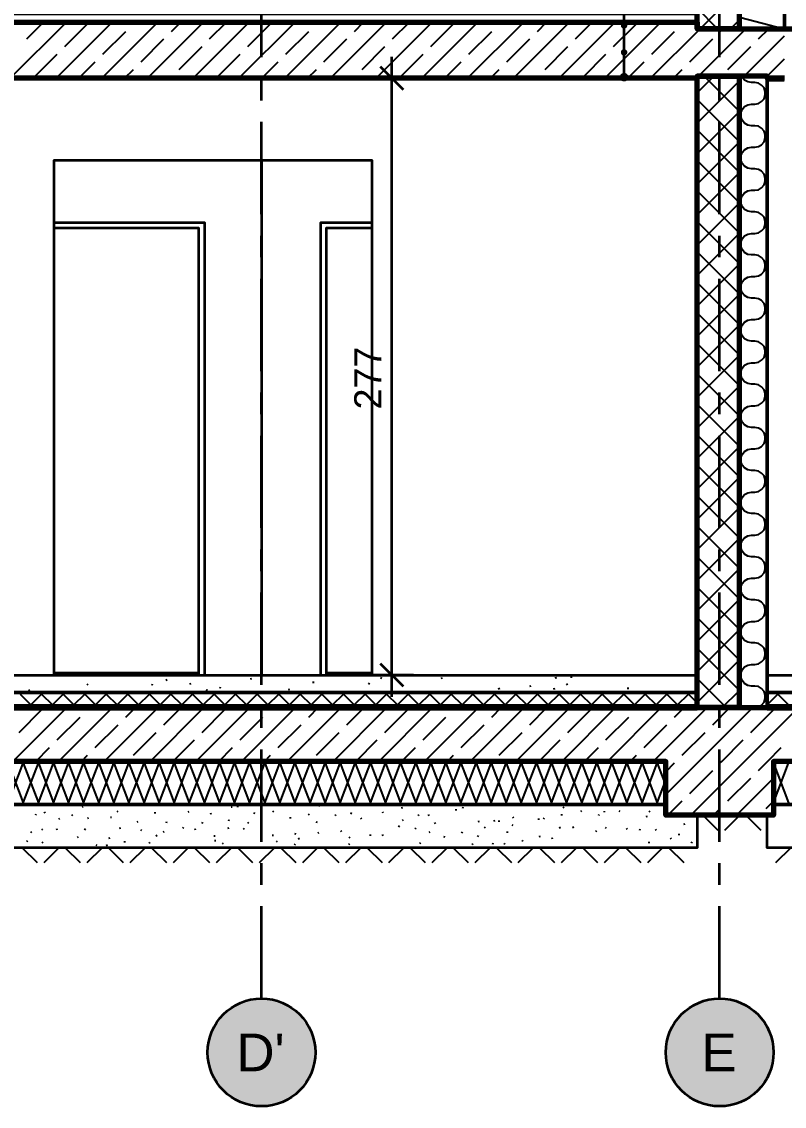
# Model space of a CAD drawing. Header units: metres. Extents: x -5.3 to 21.3, y -2 to 11.9.
# Drawn here: x 8.76 to 12.3, y -2 to 3.03 of the extents above; entities that cross this region are included whole.
import ezdxf

# ---------------------------------------------------------------- set-up
doc = ezdxf.new("R2010")
doc.units = ezdxf.units.M
doc.linetypes.add('PUNKTOWA', pattern=[10.5, 8.4, -1.05, 0, -1.05])
for name, color, linetype, lineweight in [('A-FUNDAMENTY', 7, 'Continuous', 50), ('A-IZOL-WODNA', 5, 'Continuous', 100), ('A-KRESKOWANIE', 8, 'Continuous', 18), ('A-OPISY', 2, 'Continuous', 25), ('A-OSIE', 1, 'PUNKTOWA', 25), ('A-SCIANY-IZOL', 4, 'Continuous', 35), ('A-SCIANY-KONSTR', 7, 'Continuous', 50), ('A-STROPY', 7, 'Continuous', 50), ('A-WARSTWY', 8, 'Continuous', 25), ('A-WIDOK', 7, 'Continuous', 25), ('A-WYMIARY', 1, 'Continuous', 25)]:
    doc.layers.add(name, color=color, linetype=linetype, lineweight=lineweight)
doc.styles.add('PL_ARIAL', font='arial.ttf')

msp = doc.modelspace()

# ---------------------------------------------------------------- hatches: boundary and pattern name
at = {"layer": 'A-OPISY', "true_color": 0x000000}
for points in [[(11.5716, 3.015), (11.5711, 3.0189), (11.5696, 3.0225), (11.5672, 3.0256), (11.5641, 3.028), (11.5605, 3.0295), (11.5566, 3.03), (11.5527, 3.0295), (11.5491, 3.028), (11.546, 3.0256), (11.5436, 3.0225), (11.5421, 3.0189), (11.5416, 3.015), (11.5421, 3.0111), (11.5436, 3.0075), (11.546, 3.0044), (11.5491, 3.002), (11.5527, 3.0005), (11.5566, 3), (11.5605, 3.0005), (11.5641, 3.002), (11.5672, 3.0044), (11.5696, 3.0075), (11.5711, 3.0111)], [(11.5716, 2.89), (11.5711, 2.8939), (11.5696, 2.8975), (11.5672, 2.9006), (11.5641, 2.903), (11.5605, 2.9045), (11.5566, 2.905), (11.5527, 2.9045), (11.5491, 2.903), (11.546, 2.9006), (11.5436, 2.8975), (11.5421, 2.8939), (11.5416, 2.89), (11.5421, 2.8861), (11.5436, 2.8825), (11.546, 2.8794), (11.5491, 2.877), (11.5527, 2.8755), (11.5566, 2.875), (11.5605, 2.8755), (11.5641, 2.877), (11.5672, 2.8794), (11.5696, 2.8825), (11.5711, 2.8861)], [(11.5766, 2.775), (11.5759, 2.7802), (11.5739, 2.785), (11.5707, 2.7891), (11.5666, 2.7923), (11.5618, 2.7943), (11.5566, 2.795), (11.5514, 2.7943), (11.5466, 2.7923), (11.5425, 2.7891), (11.5393, 2.785), (11.5373, 2.7802), (11.5366, 2.775), (11.5373, 2.7698), (11.5393, 2.765), (11.5425, 2.7609), (11.5466, 2.7577), (11.5514, 2.7557), (11.5566, 2.755), (11.5618, 2.7557), (11.5666, 2.7577), (11.5707, 2.7609), (11.5739, 2.765), (11.5759, 2.7698)]]:
    msp.add_hatch(color=7, dxfattribs=at).paths.add_polyline_path(points)
at = {"layer": 'A-OSIE', "true_color": 0xffffff}
for points in [[(10.125, -1.7502), (10.1229, -1.7176), (10.1165, -1.6855), (10.106, -1.6545), (10.0915, -1.6252), (10.0733, -1.598), (10.0518, -1.5734), (10.0272, -1.5519), (10, -1.5337), (9.9707, -1.5192), (9.9397, -1.5087), (9.9076, -1.5023), (9.875, -1.5002), (9.8424, -1.5023), (9.8103, -1.5087), (9.7793, -1.5192), (9.75, -1.5337), (9.7228, -1.5519), (9.6982, -1.5734), (9.6767, -1.598), (9.6585, -1.6252), (9.644, -1.6545), (9.6335, -1.6855), (9.6271, -1.7176), (9.625, -1.7502), (9.6271, -1.7828), (9.6335, -1.8149), (9.644, -1.8459), (9.6585, -1.8752), (9.6767, -1.9024), (9.6982, -1.927), (9.7228, -1.9485), (9.75, -1.9667), (9.7793, -1.9812), (9.8103, -1.9917), (9.8424, -1.9981), (9.875, -2.0002), (9.9076, -1.9981), (9.9397, -1.9917), (9.9707, -1.9812), (10, -1.9667), (10.0272, -1.9485), (10.0518, -1.927), (10.0733, -1.9024), (10.0915, -1.8752), (10.106, -1.8459), (10.1165, -1.8149), (10.1229, -1.7828)], [(12.25, -1.7502), (12.2479, -1.7176), (12.2415, -1.6855), (12.231, -1.6545), (12.2165, -1.6252), (12.1983, -1.598), (12.1768, -1.5734), (12.1522, -1.5519), (12.125, -1.5337), (12.0957, -1.5192), (12.0647, -1.5087), (12.0326, -1.5023), (12, -1.5002), (11.9674, -1.5023), (11.9353, -1.5087), (11.9043, -1.5192), (11.875, -1.5337), (11.8478, -1.5519), (11.8232, -1.5734), (11.8017, -1.598), (11.7835, -1.6252), (11.769, -1.6545), (11.7585, -1.6855), (11.7521, -1.7176), (11.75, -1.7502), (11.7521, -1.7828), (11.7585, -1.8149), (11.769, -1.8459), (11.7835, -1.8752), (11.8017, -1.9024), (11.8232, -1.927), (11.8478, -1.9485), (11.875, -1.9667), (11.9043, -1.9812), (11.9353, -1.9917), (11.9674, -1.9981), (12, -2.0002), (12.0326, -1.9981), (12.0647, -1.9917), (12.0957, -1.9812), (12.125, -1.9667), (12.1522, -1.9485), (12.1768, -1.927), (12.1983, -1.9024), (12.2165, -1.8752), (12.231, -1.8459), (12.2415, -1.8149), (12.2479, -1.7828)]]:
    msp.add_hatch(color=7, dxfattribs=at).paths.add_polyline_path(points)

# ---------------------------------------------------------------- linework, layer by layer
at = {"layer": 'A-FUNDAMENTY', "lineweight": 70, "ltscale": 0.05}
for points in [[(-0.1, -0.15), (18.475, -0.15)], [(18.075, -0.4), (12.25, -0.4), (12.25, -0.4), (12.25, -0.4), (12.25, -0.4), (12.25, -0.4), (12.25, -0.4), (12.25, -0.4), (12.25, -0.4), (12.25, -0.4), (12.25, -0.4), (12.25, -0.4), (12.25, -0.4), (12.25, -0.4), (12.25, -0.4), (12.25, -0.4), (12.25, -0.4), (12.25, -0.4), (12.25, -0.65), (12.25, -0.65), (12.25, -0.65), (11.75, -0.65), (11.75, -0.65), (11.75, -0.65), (11.75, -0.4), (11.75, -0.4), (11.75, -0.4), (11.75, -0.4), (11.75, -0.4), (11.75, -0.4), (11.75, -0.4), (11.75, -0.4), (11.75, -0.4), (11.75, -0.4), (11.75, -0.4), (11.75, -0.4), (11.75, -0.4), (11.75, -0.4), (11.75, -0.4), (11.75, -0.4), (11.75, -0.4), (0.3, -0.4)]]:
    msp.add_lwpolyline(points, dxfattribs=at)
at = {"layer": 'A-IZOL-WODNA', "lineweight": 140, "ltscale": 0.05}
for points in [[(0.105, -0.1475), (11.895, -0.1475)], [(12.22, -0.1475), (18.27, -0.1475)]]:
    msp.add_lwpolyline(points, dxfattribs=at)
at = {"layer": 'A-KRESKOWANIE', "lineweight": 25, "ltscale": 0.05}
for points in [[(11.9095, 3), (12.09, 3.1805)], [(11.9907, 3), (11.895, 3.0957)], [(8.7097, 2.77), (8.9697, 3.03)], [(8.7858, 2.9522), (8.8636, 3.03)], [(8.9218, 2.77), (9.1818, 3.03)], [(8.9626, 2.9168), (9.0686, 3.0229)], [(9.134, 2.77), (9.394, 3.03)], [(9.2808, 3.0229), (9.2879, 3.03)], [(9.3461, 2.77), (9.6061, 3.03)], [(9.4576, 2.9875), (9.5, 3.03)], [(9.5582, 2.77), (9.8182, 3.03)], [(9.6343, 2.9522), (9.7122, 3.03)], [(9.7704, 2.77), (10.0304, 3.03)], [(9.8111, 2.9168), (9.9172, 3.0229)], [(9.9825, 2.77), (10.2425, 3.03)], [(10.1293, 3.0229), (10.1364, 3.03)], [(10.1946, 2.77), (10.4546, 3.03)], [(10.3061, 2.9875), (10.3486, 3.03)], [(10.4068, 2.77), (10.6668, 3.03)], [(10.4829, 2.9522), (10.5607, 3.03)], [(10.6189, 2.77), (10.8789, 3.03)], [(10.6596, 2.9168), (10.7657, 3.0229)], [(10.831, 2.77), (11.091, 3.03)], [(10.9778, 3.0229), (10.985, 3.03)], [(11.0431, 2.77), (11.3031, 3.03)], [(11.1546, 2.9875), (11.1971, 3.03)], [(11.2553, 2.77), (11.5153, 3.03)], [(11.3314, 2.9522), (11.4092, 3.03)], [(11.4674, 2.77), (11.7274, 3.03)], [(11.5082, 2.9168), (11.6142, 3.0229)], [(11.8264, 3.0229), (11.8335, 3.03)], [(12.051, 3), (12.09, 3.039)], [(12.2925, 3), (12.0975, 3.05)], [(9.1394, 2.8815), (9.2454, 2.9875)], [(9.9879, 2.8815), (10.0939, 2.9875)], [(10.8364, 2.8815), (10.9425, 2.9875)], [(11.6795, 2.77), (11.9095, 3)], [(11.6849, 2.8815), (11.791, 2.9875)], [(11.9017, 2.78), (12.1217, 3)], [(12.0031, 2.9875), (12.0156, 3)], [(12.1799, 2.9522), (12.2277, 3)], [(9.3161, 2.8461), (9.4222, 2.9522)], [(10.1647, 2.8461), (10.2707, 2.9522)], [(11.0132, 2.8461), (11.1193, 2.9522)], [(11.8617, 2.8461), (11.9678, 2.9522)], [(12.1138, 2.78), (12.3, 2.9662)], [(8.8212, 2.7754), (8.9272, 2.8815)], [(9.4929, 2.8107), (9.599, 2.9168)], [(9.6697, 2.7754), (9.7758, 2.8815)], [(10.3414, 2.8107), (10.4475, 2.9168)], [(10.5182, 2.7754), (10.6243, 2.8815)], [(11.19, 2.8107), (11.296, 2.9168)], [(11.3667, 2.7754), (11.4728, 2.8815)], [(12.0385, 2.8107), (12.1446, 2.9168)], [(9.0279, 2.77), (9.104, 2.8461)], [(9.8764, 2.77), (9.9525, 2.8461)], [(10.725, 2.77), (10.8011, 2.8461)], [(11.5735, 2.77), (11.6496, 2.8461)], [(12.2199, 2.78), (12.3, 2.8601)], [(9.24, 2.77), (9.2808, 2.8107)], [(9.4522, 2.77), (9.4576, 2.7754)], [(10.0886, 2.77), (10.1293, 2.8107)], [(10.3007, 2.77), (10.3061, 2.7754)], [(10.9371, 2.77), (10.9778, 2.8107)], [(11.1492, 2.77), (11.1546, 2.7754)], [(11.7856, 2.77), (11.8264, 2.8107)], [(11.8917, 2.77), (11.895, 2.7733)], [(11.895, 2.7026), (11.9724, 2.78)], [(12.09, 2.6178), (11.9278, 2.78)], [(12.09, 2.7592), (12.0692, 2.78)], [(12.1475, -0.15), (12.1475, -0.15), (12.1625, -0.15), (12.1796, -0.147), (12.1946, -0.1383), (12.2058, -0.125), (12.2117, -0.1087), (12.2117, -0.0913), (12.2058, -0.075), (12.1946, -0.0617), (12.1796, -0.053), (12.1625, -0.05), (12.1475, -0.05), (12.1304, -0.047), (12.1154, -0.0383), (12.1042, -0.025), (12.0983, -0.0087), (12.0983, 0.0087), (12.1042, 0.025), (12.1154, 0.0383), (12.1304, 0.047), (12.1475, 0.05), (12.1625, 0.05), (12.1796, 0.053), (12.1946, 0.0617), (12.2058, 0.075), (12.2117, 0.0913), (12.2117, 0.1087), (12.2058, 0.125), (12.1946, 0.1383), (12.1796, 0.147), (12.1625, 0.15), (12.1475, 0.15), (12.1304, 0.153), (12.1154, 0.1617), (12.1042, 0.175), (12.0983, 0.1913), (12.0983, 0.2087), (12.1042, 0.225), (12.1154, 0.2383), (12.1304, 0.247), (12.1475, 0.25), (12.1625, 0.25), (12.1796, 0.253), (12.1946, 0.2617), (12.2058, 0.275), (12.2117, 0.2913), (12.2117, 0.3087), (12.2058, 0.325), (12.1946, 0.3383), (12.1796, 0.347), (12.1625, 0.35), (12.1625, 0.35), (12.1475, 0.35), (12.1304, 0.353), (12.1154, 0.3617), (12.1042, 0.375), (12.0983, 0.3913), (12.0983, 0.4087), (12.1042, 0.425), (12.1154, 0.4383), (12.1304, 0.447), (12.1475, 0.45), (12.1475, 0.45), (12.1625, 0.45), (12.1796, 0.453), (12.1946, 0.4617), (12.2058, 0.475), (12.2117, 0.4913), (12.2117, 0.5087), (12.2058, 0.525), (12.1946, 0.5383), (12.1796, 0.547), (12.1625, 0.55), (12.1625, 0.55), (12.1475, 0.55), (12.1304, 0.553), (12.1154, 0.5617), (12.1042, 0.575), (12.0983, 0.5913), (12.0983, 0.6087), (12.1042, 0.625), (12.1154, 0.6383), (12.1304, 0.647), (12.1475, 0.65), (12.1475, 0.65), (12.1625, 0.65), (12.1796, 0.653), (12.1946, 0.6617), (12.2058, 0.675), (12.2117, 0.6913), (12.2117, 0.7087), (12.2058, 0.725), (12.1946, 0.7383), (12.1796, 0.747), (12.1625, 0.75), (12.1625, 0.75), (12.1475, 0.75), (12.1304, 0.753), (12.1154, 0.7617), (12.1042, 0.775), (12.0983, 0.7913), (12.0983, 0.8087), (12.1042, 0.825), (12.1154, 0.8383), (12.1304, 0.847), (12.1475, 0.85), (12.1625, 0.85), (12.1796, 0.853), (12.1946, 0.8617), (12.2058, 0.875), (12.2117, 0.8913), (12.2117, 0.9087), (12.2058, 0.925), (12.1946, 0.9383), (12.1796, 0.947), (12.1625, 0.95), (12.1475, 0.95), (12.1304, 0.953), (12.1154, 0.9617), (12.1042, 0.975), (12.0983, 0.9913), (12.0983, 1.0087), (12.1042, 1.025), (12.1154, 1.0383), (12.1304, 1.047), (12.1475, 1.05), (12.1625, 1.05), (12.1796, 1.053), (12.1946, 1.0617), (12.2058, 1.075), (12.2117, 1.0913), (12.2117, 1.1087), (12.2058, 1.125), (12.1946, 1.1383), (12.1796, 1.147), (12.1625, 1.15), (12.1475, 1.15), (12.1304, 1.153), (12.1154, 1.1617), (12.1042, 1.175), (12.0983, 1.1913), (12.0983, 1.2087), (12.1042, 1.225), (12.1154, 1.2383), (12.1304, 1.247), (12.1475, 1.25), (12.1625, 1.25), (12.1796, 1.253), (12.1946, 1.2617), (12.2058, 1.275), (12.2117, 1.2913), (12.2117, 1.3087), (12.2058, 1.325), (12.1946, 1.3383), (12.1796, 1.347), (12.1625, 1.35), (12.1475, 1.35), (12.1304, 1.353), (12.1154, 1.3617), (12.1042, 1.375), (12.0983, 1.3913), (12.0983, 1.4087), (12.1042, 1.425), (12.1154, 1.4383), (12.1304, 1.447), (12.1475, 1.45), (12.1625, 1.45), (12.1796, 1.453), (12.1946, 1.4617), (12.2058, 1.475), (12.2117, 1.4913), (12.2117, 1.5087), (12.2058, 1.525), (12.1946, 1.5383), (12.1796, 1.547), (12.1625, 1.55), (12.1475, 1.55), (12.1304, 1.553), (12.1154, 1.5617), (12.1042, 1.575), (12.0983, 1.5913), (12.0983, 1.6087), (12.1042, 1.625), (12.1154, 1.6383), (12.1304, 1.647), (12.1475, 1.65), (12.1625, 1.65), (12.1796, 1.653), (12.1946, 1.6617), (12.2058, 1.675), (12.2117, 1.6913), (12.2117, 1.7087), (12.2058, 1.725), (12.1946, 1.7383), (12.1796, 1.747), (12.1625, 1.75), (12.1625, 1.75), (12.1475, 1.75), (12.1304, 1.753), (12.1154, 1.7617), (12.1042, 1.775), (12.0983, 1.7913), (12.0983, 1.8087), (12.1042, 1.825), (12.1154, 1.8383), (12.1304, 1.847), (12.1475, 1.85), (12.1625, 1.85), (12.1796, 1.853), (12.1946, 1.8617), (12.2058, 1.875), (12.2117, 1.8913), (12.2117, 1.9087), (12.2058, 1.925), (12.1946, 1.9383), (12.1796, 1.947), (12.1625, 1.95), (12.1625, 1.95), (12.1475, 1.95), (12.1304, 1.953), (12.1154, 1.9617), (12.1042, 1.975), (12.0983, 1.9913), (12.0983, 2.0087), (12.1042, 2.025), (12.1154, 2.0383), (12.1304, 2.047), (12.1475, 2.05), (12.1625, 2.05), (12.1796, 2.053), (12.1946, 2.0617), (12.2058, 2.075), (12.2117, 2.0913), (12.2117, 2.1087), (12.2058, 2.125), (12.1946, 2.1383), (12.1796, 2.147), (12.1625, 2.15), (12.1475, 2.15), (12.1304, 2.153), (12.1154, 2.1617), (12.1042, 2.175), (12.0983, 2.1913), (12.0983, 2.2087), (12.1042, 2.225), (12.1154, 2.2383), (12.1304, 2.247), (12.1475, 2.25), (12.1475, 2.25), (12.1625, 2.25), (12.1796, 2.253), (12.1946, 2.2617), (12.2058, 2.275), (12.2117, 2.2913), (12.2117, 2.3087), (12.2058, 2.325), (12.1946, 2.3383), (12.1796, 2.347), (12.1625, 2.35), (12.1475, 2.35), (12.1304, 2.353), (12.1154, 2.3617), (12.1042, 2.375), (12.0983, 2.3913), (12.0983, 2.4087), (12.1042, 2.425), (12.1154, 2.4383), (12.1304, 2.447), (12.1475, 2.45), (12.1625, 2.45), (12.1796, 2.453), (12.1946, 2.4617), (12.2058, 2.475), (12.2117, 2.4913), (12.2117, 2.5087), (12.2058, 2.525), (12.1946, 2.5383), (12.1796, 2.547), (12.1625, 2.55), (12.1475, 2.55), (12.1304, 2.553), (12.1154, 2.5617), (12.1042, 2.575), (12.0983, 2.5913), (12.0983, 2.6087), (12.1042, 2.625), (12.1154, 2.6383), (12.1304, 2.647), (12.1475, 2.65), (12.1625, 2.65), (12.1796, 2.653), (12.1946, 2.6617), (12.2058, 2.675), (12.2117, 2.6913), (12.2117, 2.7087), (12.2058, 2.725), (12.1946, 2.7383), (12.1796, 2.747), (12.1625, 2.75), (12.1475, 2.75), (12.1304, 2.753), (12.1154, 2.7617), (12.1042, 2.775), (12.1024, 2.78)], [(11.895, 2.5612), (12.09, 2.7562)], [(12.09, 2.4764), (11.895, 2.6714)], [(11.895, 2.4198), (12.09, 2.6148)], [(12.09, 2.335), (11.895, 2.53)], [(11.895, 2.2783), (12.09, 2.4733)], [(12.09, 2.1936), (11.895, 2.3886)], [(11.895, 2.1369), (12.09, 2.3319)], [(12.09, 2.0521), (11.895, 2.2471)], [(11.895, 1.9955), (12.09, 2.1905)], [(12.09, 1.9107), (11.895, 2.1057)], [(11.895, 1.8541), (12.09, 2.0491)], [(12.09, 1.7693), (11.895, 1.9643)], [(11.895, 1.7127), (12.09, 1.9077)], [(12.09, 1.6279), (11.895, 1.8229)], [(11.895, 1.5712), (12.09, 1.7662)], [(12.09, 1.4865), (11.895, 1.6815)], [(11.895, 1.4298), (12.09, 1.6248)], [(12.09, 1.345), (11.895, 1.54)], [(11.895, 1.2884), (12.09, 1.4834)], [(12.09, 1.2036), (11.895, 1.3986)], [(11.895, 1.147), (12.09, 1.342)], [(12.09, 1.0622), (11.895, 1.2572)], [(11.895, 1.0056), (12.09, 1.2006)], [(12.09, 0.9208), (11.895, 1.1158)], [(11.895, 0.8641), (12.09, 1.0591)], [(12.09, 0.7793), (11.895, 0.9743)], [(11.895, 0.7227), (12.09, 0.9177)], [(12.09, 0.6379), (11.895, 0.8329)], [(11.895, 0.5813), (12.09, 0.7763)], [(12.09, 0.4965), (11.895, 0.6915)], [(11.895, 0.4399), (12.09, 0.6349)], [(12.09, 0.3551), (11.895, 0.5501)], [(11.895, 0.2984), (12.09, 0.4934)], [(12.09, 0.2137), (11.895, 0.4087)], [(11.895, 0.157), (12.09, 0.352)], [(12.09, 0.0722), (11.895, 0.2672)], [(11.895, 0.0156), (12.09, 0.2106)], [(12.09, -0.0692), (11.895, 0.1258)], [(11.895, -0.1258), (12.09, 0.0692)], [(9.0661, -0.0444), (9.0709, -0.0394)], [(9.3674, -0.0461), (9.3695, -0.0394)], [(9.4317, -0.0226), (9.4377, -0.0191)], [(9.542, -0.0404), (9.5488, -0.0387)], [(9.8234, -0.0163), (9.8303, -0.0155)], [(10.1164, -0.0361), (10.1165, -0.0291)], [(10.3716, -0.0409), (10.3765, -0.036)], [(10.433, -0.0157), (10.4271, -0.012)], [(10.7081, -0.0139), (10.7146, -0.0113)], [(11.1192, -0.0514), (11.1259, -0.0494)], [(11.2414, -0.016), (11.2407, -0.009)], [(11.2941, -0.0458), (11.2902, -0.04)], [(11.3085, -0.008), (11.3154, -0.0071)], [(12.0294, -0.15), (11.895, -0.0156)], [(8.755, -0.0875), (8.805, -0.1375), (8.855, -0.0875), (8.905, -0.1375), (8.955, -0.0875), (9.005, -0.1375), (9.055, -0.0875), (9.105, -0.1375), (9.155, -0.0875), (9.205, -0.1375), (9.255, -0.0875), (9.305, -0.1375), (9.355, -0.0875), (9.405, -0.1375), (9.455, -0.0875), (9.505, -0.1375), (9.555, -0.0875), (9.605, -0.1375), (9.655, -0.0875), (9.705, -0.1375), (9.755, -0.0875), (9.805, -0.1375), (9.855, -0.0875), (9.905, -0.1375), (9.955, -0.0875), (10.005, -0.1375), (10.055, -0.0875), (10.105, -0.1375), (10.155, -0.0875), (10.205, -0.1375), (10.255, -0.0875), (10.305, -0.1375), (10.355, -0.0875), (10.405, -0.1375), (10.455, -0.0875), (10.505, -0.1375), (10.555, -0.0875), (10.605, -0.1375), (10.655, -0.0875), (10.705, -0.1375), (10.755, -0.0875), (10.805, -0.1375), (10.855, -0.0875), (10.905, -0.1375), (10.955, -0.0875), (11.005, -0.1375), (11.055, -0.0875), (11.105, -0.1375), (11.155, -0.0875), (11.205, -0.1375), (11.255, -0.0875), (11.305, -0.1375), (11.355, -0.0875), (11.405, -0.1375), (11.455, -0.0875), (11.505, -0.1375), (11.555, -0.0875), (11.605, -0.1375), (11.655, -0.0875), (11.705, -0.1375), (11.755, -0.0875), (11.805, -0.1375), (11.855, -0.0875), (11.895, -0.1275)], [(8.7964, -0.0715), (8.8007, -0.066)], [(9.6218, -0.0708), (9.6226, -0.0639)], [(9.6832, -0.0598), (9.6854, -0.0532)], [(9.9999, -0.0664), (10.0066, -0.0643)], [(10.9785, -0.0655), (10.9759, -0.059)], [(11.2293, -0.0625), (11.2363, -0.0618)], [(11.5786, -0.0619), (11.5717, -0.0611)], [(12.0122, -0.15), (12.09, -0.0722)], [(12.22, -0.1375), (12.22, -0.1375), (12.27, -0.0875), (12.32, -0.1375)], [(8.7217, -0.4), (8.9717, -0.15)], [(8.9338, -0.4), (9.1838, -0.15)], [(9.0686, -0.1591), (9.0777, -0.15)], [(9.1459, -0.4), (9.3959, -0.15)], [(9.2454, -0.1945), (9.2899, -0.15)], [(9.3581, -0.4), (9.6081, -0.15)], [(9.4222, -0.2298), (9.502, -0.15)], [(9.5702, -0.4), (9.8202, -0.15)], [(9.7823, -0.4), (10.0323, -0.15)], [(9.9172, -0.1591), (9.9263, -0.15)], [(9.9945, -0.4), (10.2445, -0.15)], [(10.0939, -0.1945), (10.1384, -0.15)], [(10.2066, -0.4), (10.4566, -0.15)], [(10.2707, -0.2298), (10.3505, -0.15)], [(10.4187, -0.4), (10.6687, -0.15)], [(10.6309, -0.4), (10.8809, -0.15)], [(10.7657, -0.1591), (10.7748, -0.15)], [(10.843, -0.4), (11.093, -0.15)], [(10.9425, -0.1945), (10.9869, -0.15)], [(11.0551, -0.4), (11.3051, -0.15)], [(11.1193, -0.2298), (11.1991, -0.15)], [(11.2673, -0.4), (11.5173, -0.15)], [(11.4794, -0.4), (11.7294, -0.15)], [(11.6142, -0.1591), (11.6233, -0.15)], [(11.6915, -0.4), (11.9415, -0.15)], [(11.791, -0.1945), (11.8355, -0.15)], [(11.9037, -0.4), (12.1537, -0.15)], [(11.9678, -0.2298), (12.0476, -0.15)], [(12.1158, -0.4), (12.3658, -0.15)], [(8.7504, -0.2652), (8.8565, -0.1591)], [(8.9272, -0.3005), (9.0333, -0.1945)], [(9.599, -0.2652), (9.705, -0.1591)], [(9.7758, -0.3005), (9.8818, -0.1945)], [(10.4475, -0.2652), (10.5536, -0.1591)], [(10.6243, -0.3005), (10.7303, -0.1945)], [(11.296, -0.2652), (11.4021, -0.1591)], [(11.4728, -0.3005), (11.5789, -0.1945)], [(12.1446, -0.2652), (12.2506, -0.1591)], [(9.104, -0.3359), (9.2101, -0.2298)], [(9.9525, -0.3359), (10.0586, -0.2298)], [(10.8011, -0.3359), (10.9071, -0.2298)], [(11.6496, -0.3359), (11.7557, -0.2298)], [(9.2808, -0.3712), (9.3868, -0.2652)], [(9.4641, -0.4), (9.5636, -0.3005)], [(10.1293, -0.3712), (10.2354, -0.2652)], [(10.3127, -0.4), (10.4121, -0.3005)], [(10.9778, -0.3712), (11.0839, -0.2652)], [(11.1612, -0.4), (11.2607, -0.3005)], [(11.8264, -0.3712), (11.9324, -0.2652)], [(12.0097, -0.4), (12.1092, -0.3005)], [(8.8277, -0.4), (8.8919, -0.3359)], [(9.6763, -0.4), (9.7404, -0.3359)], [(10.5248, -0.4), (10.5889, -0.3359)], [(11.3733, -0.4), (11.4375, -0.3359)], [(12.2219, -0.4), (12.286, -0.3359)], [(9.0399, -0.4), (9.0686, -0.3712)], [(9.8884, -0.4), (9.9172, -0.3712)], [(10.7369, -0.4), (10.7657, -0.3712)], [(11.5855, -0.4), (11.6142, -0.3712)], [(11.75, -0.5537), (11.9037, -0.4)], [(11.8658, -0.65), (12.1158, -0.4)], [(12.0031, -0.4066), (12.0097, -0.4)], [(12.1799, -0.4419), (12.2219, -0.4)], [(8.7, -0.5927), (8.77, -0.4075), (8.84, -0.5927), (8.91, -0.4075), (8.98, -0.5927), (9.05, -0.4075), (9.12, -0.5927), (9.19, -0.4075), (9.26, -0.5927), (9.33, -0.4075), (9.4, -0.5927), (9.47, -0.4075), (9.54, -0.5927), (9.61, -0.4075), (9.68, -0.5927), (9.75, -0.4075), (9.82, -0.5927), (9.89, -0.4075), (9.96, -0.5927), (10.03, -0.4075), (10.1, -0.5927), (10.17, -0.4075), (10.24, -0.5927), (10.31, -0.4075), (10.38, -0.5927), (10.45, -0.4075), (10.52, -0.5927), (10.59, -0.4075), (10.66, -0.5927), (10.73, -0.4075), (10.8, -0.5927), (10.87, -0.4075), (10.94, -0.5927), (11.01, -0.4075), (11.08, -0.5927), (11.15, -0.4075), (11.22, -0.5927), (11.29, -0.4075), (11.36, -0.5927), (11.43, -0.4075), (11.5, -0.5927), (11.57, -0.4075), (11.64, -0.5927), (11.71, -0.4075), (11.75, -0.5133)], [(8.7, -0.4075), (8.77, -0.5927), (8.84, -0.4075), (8.91, -0.5927), (8.98, -0.4075), (9.05, -0.5927), (9.12, -0.4075), (9.19, -0.5927), (9.26, -0.4075), (9.33, -0.5927), (9.4, -0.4075), (9.47, -0.5927), (9.54, -0.4075), (9.61, -0.5927), (9.68, -0.4075), (9.75, -0.5927), (9.82, -0.4075), (9.89, -0.5927), (9.96, -0.4075), (10.03, -0.5927), (10.1, -0.4075), (10.17, -0.5927), (10.24, -0.4075), (10.31, -0.5927), (10.38, -0.4075), (10.45, -0.5927), (10.52, -0.4075), (10.59, -0.5927), (10.66, -0.4075), (10.73, -0.5927), (10.8, -0.4075), (10.87, -0.5927), (10.94, -0.4075), (11.01, -0.5927), (11.08, -0.4075), (11.15, -0.5927), (11.22, -0.4075), (11.29, -0.5927), (11.36, -0.4075), (11.43, -0.5927), (11.5, -0.4075), (11.57, -0.5927), (11.64, -0.4075), (11.71, -0.5927), (11.75, -0.4869)], [(11.75, -0.4476), (11.791, -0.4066)], [(11.8617, -0.548), (11.9678, -0.4419)], [(12.25, -0.5927), (12.32, -0.4075)], [(12.25, -0.4075), (12.32, -0.5927)], [(12.0385, -0.5834), (12.1446, -0.4773)], [(12.0779, -0.65), (12.25, -0.4779)], [(10.1415, -0.6097), (10.142, -0.6037)], [(11.7597, -0.65), (11.8264, -0.5834)], [(12.2153, -0.6187), (12.25, -0.584)], [(8.8281, -0.6498), (8.8305, -0.6443)], [(8.8713, -0.6396), (8.8688, -0.6342)], [(8.9959, -0.6505), (8.9996, -0.6458)], [(9.0441, -0.6128), (9.0481, -0.6083)], [(9.2057, -0.6345), (9.2105, -0.6308)], [(9.3818, -0.6412), (9.3811, -0.6352)], [(9.5345, -0.6348), (9.54, -0.6325)], [(9.6415, -0.6462), (9.6395, -0.6405)], [(9.7393, -0.6128), (9.7335, -0.6115)], [(9.7653, -0.6126), (9.7653, -0.6066)], [(9.8455, -0.6411), (9.8396, -0.6399)], [(9.928, -0.6339), (9.9324, -0.6297)], [(10.098, -0.6486), (10.0936, -0.6446)], [(10.2162, -0.6501), (10.2203, -0.6457)], [(10.2934, -0.6433), (10.2885, -0.6399)], [(10.44, -0.6392), (10.4382, -0.6335)], [(10.5246, -0.6158), (10.5302, -0.6136)], [(10.602, -0.6508), (10.6054, -0.6459)], [(10.6523, -0.6519), (10.65, -0.6464)], [(10.7776, -0.6279), (10.7773, -0.6219)], [(10.8087, -0.6165), (10.8103, -0.6107)], [(11.2685, -0.6513), (11.2682, -0.6453)], [(11.2743, -0.6156), (11.2782, -0.6111)], [(11.356, -0.6327), (11.3611, -0.6296)], [(11.4397, -0.6512), (11.4415, -0.6455)], [(11.4662, -0.6361), (11.4662, -0.6301)], [(11.5388, -0.6323), (11.5341, -0.6287)], [(11.6591, -0.6561), (11.6646, -0.6538)], [(11.6727, -0.6341), (11.6771, -0.6299)], [(11.9929, -0.7207), (11.9221, -0.65)], [(11.9719, -0.65), (12.0031, -0.6187)], [(12.0929, -0.65), (12.0221, -0.7207)], [(12.1929, -0.7207), (12.1221, -0.65)], [(8.9346, -0.6671), (8.9402, -0.6649)], [(9.0673, -0.6627), (9.0732, -0.6623)], [(9.1797, -0.6606), (9.1738, -0.6601)], [(9.2977, -0.6821), (9.3029, -0.679)], [(9.4348, -0.6852), (9.4354, -0.6792)], [(9.5999, -0.6877), (9.6029, -0.6825)], [(9.7235, -0.6754), (9.7257, -0.6698)], [(9.8157, -0.6876), (9.8116, -0.6832)], [(10.0096, -0.6653), (10.0091, -0.6593)], [(10.1341, -0.6826), (10.1283, -0.6814)], [(10.3395, -0.6686), (10.3358, -0.6639)], [(10.5159, -0.7028), (10.5111, -0.6992)], [(10.5285, -0.6742), (10.5336, -0.6709)], [(10.6821, -0.6888), (10.6794, -0.6835)], [(10.8804, -0.6779), (10.8863, -0.6766)], [(10.9098, -0.7081), (10.9138, -0.7036)], [(10.9531, -0.675), (10.9589, -0.6737)], [(10.9775, -0.6802), (10.977, -0.6742)], [(11.0424, -0.6979), (11.0377, -0.6943)], [(11.0443, -0.6633), (11.04, -0.6591)], [(11.1619, -0.6715), (11.1613, -0.6655)], [(11.1824, -0.6664), (11.1857, -0.6614)], [(11.3181, -0.7061), (11.3232, -0.7029)], [(11.7723, -0.6578), (11.7674, -0.6543)], [(11.8338, -0.6904), (11.8398, -0.6898)], [(8.8044, -0.7292), (8.809, -0.7254)], [(8.8553, -0.7167), (8.8607, -0.7141)], [(8.9274, -0.7184), (8.9254, -0.7128)], [(9.0209, -0.753), (9.0257, -0.7494)], [(9.0594, -0.7168), (9.0546, -0.7132)], [(9.1674, -0.7555), (9.1732, -0.7542)], [(9.2168, -0.709), (9.2226, -0.7074)], [(9.3203, -0.7199), (9.3147, -0.7177)], [(9.3847, -0.7448), (9.3903, -0.7427)], [(9.4182, -0.726), (9.424, -0.7244)], [(9.5107, -0.7102), (9.5137, -0.705)], [(9.5681, -0.7188), (9.5667, -0.7129)], [(9.6542, -0.7458), (9.6602, -0.7451)], [(9.7187, -0.7103), (9.7245, -0.7088)], [(9.7922, -0.7135), (9.7965, -0.7094)], [(9.9305, -0.7443), (9.9246, -0.7432)], [(10.0353, -0.7378), (10.0296, -0.7359)], [(10.1356, -0.7312), (10.1414, -0.7296)], [(10.2467, -0.7271), (10.2435, -0.7221)], [(10.2822, -0.7537), (10.2869, -0.7499)], [(10.3808, -0.7446), (10.381, -0.7386)], [(10.44, -0.7448), (10.4369, -0.7396)], [(10.5878, -0.7124), (10.5913, -0.7076)], [(10.6526, -0.7293), (10.6577, -0.7261)], [(10.7267, -0.752), (10.7211, -0.7498)], [(10.8048, -0.7329), (10.8066, -0.7272)], [(10.8789, -0.7493), (10.8812, -0.7438)], [(11.0157, -0.731), (11.0152, -0.725)], [(11.1631, -0.7476), (11.1688, -0.746)], [(11.225, -0.7604), (11.2229, -0.7548)], [(11.2563, -0.7075), (11.2618, -0.705)], [(11.4255, -0.7256), (11.4295, -0.7211)], [(11.4749, -0.7103), (11.4706, -0.7062)], [(11.5709, -0.7162), (11.5673, -0.7115)], [(11.6299, -0.7182), (11.6318, -0.7125)], [(11.7048, -0.7204), (11.7018, -0.7152)], [(11.8116, -0.7415), (11.8114, -0.7355)], [(8.8354, -0.8709), (8.7646, -0.8002)], [(8.7867, -0.7721), (8.7898, -0.767)], [(8.8622, -0.7786), (8.8575, -0.7748)], [(8.9354, -0.8002), (8.8646, -0.8709)], [(9.0354, -0.8709), (8.9646, -0.8002)], [(9.1354, -0.8002), (9.0646, -0.8709)], [(9.1133, -0.7904), (9.1083, -0.787)], [(9.1544, -0.7893), (9.16, -0.7871)], [(9.2354, -0.8709), (9.1646, -0.8002)], [(9.2412, -0.7754), (9.2408, -0.7695)], [(9.3354, -0.8002), (9.2646, -0.8709)], [(9.3532, -0.7788), (9.3566, -0.7739)], [(9.4354, -0.8709), (9.3646, -0.8002)], [(9.5354, -0.8002), (9.4646, -0.8709)], [(9.6354, -0.8709), (9.5646, -0.8002)], [(9.6626, -0.7689), (9.6567, -0.7679)], [(9.7354, -0.8002), (9.6646, -0.8709)], [(9.6994, -0.7821), (9.6943, -0.779)], [(9.8354, -0.8709), (9.7646, -0.8002)], [(9.9354, -0.8002), (9.8646, -0.8709)], [(9.8756, -0.7579), (9.8699, -0.756)], [(9.9452, -0.7732), (9.9499, -0.7695)], [(10.0354, -0.8709), (9.9646, -0.8002)], [(10.0281, -0.7865), (10.0315, -0.7816)], [(10.0457, -0.7587), (10.0512, -0.7563)], [(10.1354, -0.8002), (10.0646, -0.8709)], [(10.2354, -0.8709), (10.1646, -0.8002)], [(10.3354, -0.8002), (10.2646, -0.8709)], [(10.2795, -0.786), (10.2824, -0.7808)], [(10.4354, -0.8709), (10.3646, -0.8002)], [(10.5354, -0.8002), (10.4646, -0.8709)], [(10.6354, -0.8709), (10.5646, -0.8002)], [(10.6099, -0.781), (10.6125, -0.7756)], [(10.7354, -0.8002), (10.6646, -0.8709)], [(10.8354, -0.8709), (10.7646, -0.8002)], [(10.8515, -0.7857), (10.8552, -0.781)], [(10.9354, -0.8002), (10.8646, -0.8709)], [(10.9474, -0.7834), (10.9497, -0.7778)], [(11.0354, -0.8709), (10.9646, -0.8002)], [(11.0043, -0.7852), (11.0001, -0.7809)], [(11.1354, -0.8002), (11.0646, -0.8709)], [(11.0869, -0.7716), (11.084, -0.7663)], [(11.2354, -0.8709), (11.1646, -0.8002)], [(11.3354, -0.8002), (11.2646, -0.8709)], [(11.4354, -0.8709), (11.3646, -0.8002)], [(11.5354, -0.8002), (11.4646, -0.8709)], [(11.6354, -0.8709), (11.5646, -0.8002)], [(11.7354, -0.8002), (11.6646, -0.8709)], [(11.6723, -0.7787), (11.6735, -0.7728)], [(11.8354, -0.8709), (11.7646, -0.8002)], [(11.7758, -0.76), (11.7716, -0.7558)], [(11.87, -0.7793), (11.8722, -0.7737)], [(12.3304, -0.8002), (12.2596, -0.8709)]]:
    msp.add_lwpolyline(points, dxfattribs=at)
at = {"layer": 'A-OPISY', "lineweight": 35, "ltscale": 0.05}
msp.add_lwpolyline([(11.5566, 2.775), (11.5566, 3.45)], dxfattribs=at)
at = {"layer": 'A-OSIE', "linetype": 'PUNKTOWA', "lineweight": 35, "ltscale": 0.050945, "flags": 128}
for points in [[(9.875, -1.5002), (9.875, 10.696)], [(12, -1.5002), (12, 10.696)]]:
    msp.add_lwpolyline(points, dxfattribs=at)
at = {"layer": 'A-OSIE', "linetype": 'Continuous', "lineweight": 35, "ltscale": 0.05}
for centre in [(9.875, -1.7502), (12, -1.7502)]:
    msp.add_circle(centre, 0.25, dxfattribs=at)
at = {"layer": 'A-SCIANY-IZOL', "lineweight": 50, "ltscale": 0.05}
for points in [[(12.09, 6.15), (12.09, 6.15), (12.09, 6.15), (12.3, 6.15), (12.3, 6.15), (12.3, 6.15), (12.3, 6.15), (12.3, 3), (12.3, 3), (12.3, 3), (12.3, 3), (12.3, 3), (12.09, 3), (12.09, 3), (12.09, 3), (12.09, 3), (12.09, 6.15)], [(3.95, 3.03), (3.95, 3.03), (3.95, 3.07), (3.95, 3.07), (3.95, 3.07), (11.895, 3.07), (11.895, 3.07), (11.895, 3.07), (11.895, 3.03), (11.895, 3.03), (11.895, 3.03), (3.95, 3.03)], [(12.09, 2.78), (12.09, 2.78), (12.09, 2.78), (12.22, 2.78), (12.22, 2.78), (12.22, 2.78), (12.22, -0.15), (12.22, -0.15), (12.22, -0.15), (12.09, -0.15), (12.09, -0.15), (12.09, -0.15)], [(0.105, -0.145), (0.105, -0.145), (0.105, -0.08), (0.105, -0.08), (0.105, -0.08), (11.895, -0.08), (11.895, -0.08), (11.895, -0.08), (11.895, -0.145), (11.895, -0.145), (11.895, -0.145), (0.105, -0.145)], [(12.22, -0.145), (12.22, -0.145), (12.22, -0.08), (12.22, -0.08), (12.22, -0.08), (18.27, -0.08), (18.27, -0.08), (18.27, -0.08), (18.27, -0.145), (18.27, -0.145), (18.27, -0.145), (12.22, -0.145)], [(0.3, -0.4), (0.3, -0.4), (11.75, -0.4), (11.75, -0.4), (11.75, -0.4), (11.75, -0.6002), (11.75, -0.6002), (11.75, -0.6002), (0.3, -0.6002), (0.3, -0.6002), (0.3, -0.6002), (0.3, -0.4)], [(12.25, -0.6002), (12.25, -0.6002), (12.25, -0.4), (12.25, -0.4), (12.25, -0.4), (18.075, -0.4), (18.075, -0.4), (18.075, -0.4), (18.075, -0.6002), (18.075, -0.6002), (18.075, -0.6002), (12.25, -0.6002)]]:
    msp.add_lwpolyline(points, close=True, dxfattribs=at)
at = {"layer": 'A-SCIANY-KONSTR', "lineweight": 70, "ltscale": 0.05}
for points in [[(11.895, 5.93), (11.895, 5.93), (11.895, 5.93), (12.09, 5.93), (12.09, 5.93), (12.09, 5.93), (12.09, 5.93), (12.09, 3), (12.09, 3), (12.09, 3), (12.09, 3), (12.09, 3), (11.895, 3), (11.895, 3), (11.895, 3), (11.895, 3), (11.895, 5.93)], [(11.895, -0.15), (11.895, -0.15), (11.895, 2.78), (11.895, 2.78), (11.895, 2.78), (12.09, 2.78), (12.09, 2.78), (12.09, 2.78), (12.09, -0.15), (12.09, -0.15), (12.09, -0.15), (11.895, -0.15)]]:
    msp.add_lwpolyline(points, close=True, dxfattribs=at)
at = {"layer": 'A-STROPY', "lineweight": 70, "ltscale": 0.05}
for points in [[(3.95, 3.03), (11.895, 3.03), (11.895, 3.03), (11.895, 3.03), (11.895, 3.03), (11.895, 3), (11.895, 3), (11.895, 3), (11.895, 3), (11.895, 3), (11.895, 3), (11.895, 3), (11.895, 3), (11.895, 3), (11.895, 3), (11.895, 3), (11.895, 3), (11.895, 3), (11.895, 3), (11.895, 3), (11.895, 3), (11.895, 3), (18.465, 3)], [(12.3, 2.77), (12.22, 2.77), (12.22, 2.77), (12.22, 2.77), (12.22, 2.77), (12.22, 2.78), (12.22, 2.78), (12.22, 2.78), (12.22, 2.78), (12.22, 2.78), (12.22, 2.78), (12.22, 2.78), (12.22, 2.78), (12.22, 2.78), (12.22, 2.78), (12.22, 2.78), (12.22, 2.78), (12.22, 2.78), (12.22, 2.78), (12.22, 2.78), (12.22, 2.78), (12.22, 2.78), (11.895, 2.78), (11.895, 2.78), (11.895, 2.78), (11.895, 2.78), (11.895, 2.78), (11.895, 2.78), (11.895, 2.78), (11.895, 2.78), (11.895, 2.78), (11.895, 2.78), (11.895, 2.78), (11.895, 2.78), (11.895, 2.78), (11.895, 2.78), (11.895, 2.78), (11.895, 2.78), (11.895, 2.78), (11.895, 2.77), (11.895, 2.77), (11.895, 2.77), (11.895, 2.77), (11.895, 2.77), (0.105, 2.77)]]:
    msp.add_lwpolyline(points, dxfattribs=at)
at = {"layer": 'A-WARSTWY', "lineweight": 35, "ltscale": 0.05}
for points in [[(0.105, 0), (0.105, 0), (0.105, 0), (0.105, 0), (11.895, 0), (11.895, 0), (11.895, 0), (11.895, 0), (11.895, -0.08), (11.895, -0.08), (11.895, -0.08), (11.895, -0.08), (0.105, -0.08), (0.105, -0.08), (0.105, -0.08), (0.105, -0.08), (0.105, 0)], [(12.22, -0.08), (12.22, -0.08), (12.22, 0), (12.22, 0), (12.22, 0), (18.27, 0), (18.27, 0), (18.27, 0), (18.27, -0.08), (18.27, -0.08), (18.27, -0.08), (12.22, -0.08)]]:
    msp.add_lwpolyline(points, close=True, dxfattribs=at)
for points in [[(0.3, -0.6002), (11.75, -0.6002), (11.75, -0.6002), (11.75, -0.6002), (11.75, -0.65), (11.75, -0.65), (11.75, -0.65), (11.75, -0.65), (11.75, -0.65), (11.75, -0.65), (11.75, -0.65), (11.75, -0.65), (11.75, -0.65), (11.75, -0.65), (11.75, -0.65), (11.75, -0.65), (11.75, -0.65), (11.75, -0.65), (11.75, -0.65), (11.75, -0.65), (11.75, -0.65), (11.895, -0.65), (11.895, -0.65), (11.895, -0.65), (11.895, -0.8002), (11.895, -0.8002), (11.895, -0.8002), (0.105, -0.8002)], [(18.27, -0.8002), (12.22, -0.8002), (12.22, -0.8002), (12.22, -0.8002), (12.22, -0.65), (12.22, -0.65), (12.22, -0.65), (12.25, -0.65), (12.25, -0.65), (12.25, -0.65), (12.25, -0.65), (12.25, -0.65), (12.25, -0.65), (12.25, -0.65), (12.25, -0.65), (12.25, -0.65), (12.25, -0.65), (12.25, -0.65), (12.25, -0.65), (12.25, -0.65), (12.25, -0.65), (12.25, -0.65), (12.25, -0.65), (12.25, -0.65), (12.25, -0.6002), (12.25, -0.6002), (12.25, -0.6002), (18.075, -0.6002)]]:
    msp.add_lwpolyline(points, dxfattribs=at)
at = {"layer": 'A-WIDOK', "lineweight": 35, "ltscale": 0.05}
for points in [[(12.2996, 2.76), (12.2204, 2.76)], [(10.388, 0.0004), (10.388, 2.388), (8.912, 2.388), (8.912, 0.0004)], [(9.875, 2.3876), (9.875, 0.0004)], [(8.9124, 2.1), (9.585, 2.1), (9.61, 2.1), (9.61, 0.0004)], [(9.585, 0.0004), (9.585, 2.075), (8.9124, 2.075)], [(10.15, 0.0004), (10.15, 2.1), (10.175, 2.1), (10.3876, 2.1)], [(10.3876, 2.075), (10.175, 2.075), (10.175, 0.0004)], [(9.5846, 0.01), (8.9124, 0.01)], [(10.3876, 0.01), (10.1754, 0.01)]]:
    msp.add_lwpolyline(points, dxfattribs=at)
at = {"layer": 'A-WYMIARY', "lineweight": 35, "ltscale": 0.05}
for points in [[(10.4802, -0.1), (10.4802, 2.87)], [(10.5332, 2.717), (10.4272, 2.823)], [(10.5802, 2.77), (10.3802, 2.77)], [(10.5332, -0.053), (10.4272, 0.053)], [(10.5802, 0), (10.3802, 0)]]:
    msp.add_lwpolyline(points, dxfattribs=at)

# ---------------------------------------------------------------- texts
at = {"layer": 'A-OSIE', "style": 'PL_ARIAL'}
for s, p in [("D'", (9.7589, -1.8377)), ('E', (11.9152, -1.8377))]:
    msp.add_text(s, height=0.175, dxfattribs=at).set_placement(p)
at = {"layer": 'A-WYMIARY', "style": 'PL_ARIAL'}
msp.add_text('277', height=0.125, rotation=90, dxfattribs=at).set_placement((10.4302, 1.2334))

doc.saveas('drawing.dxf')
